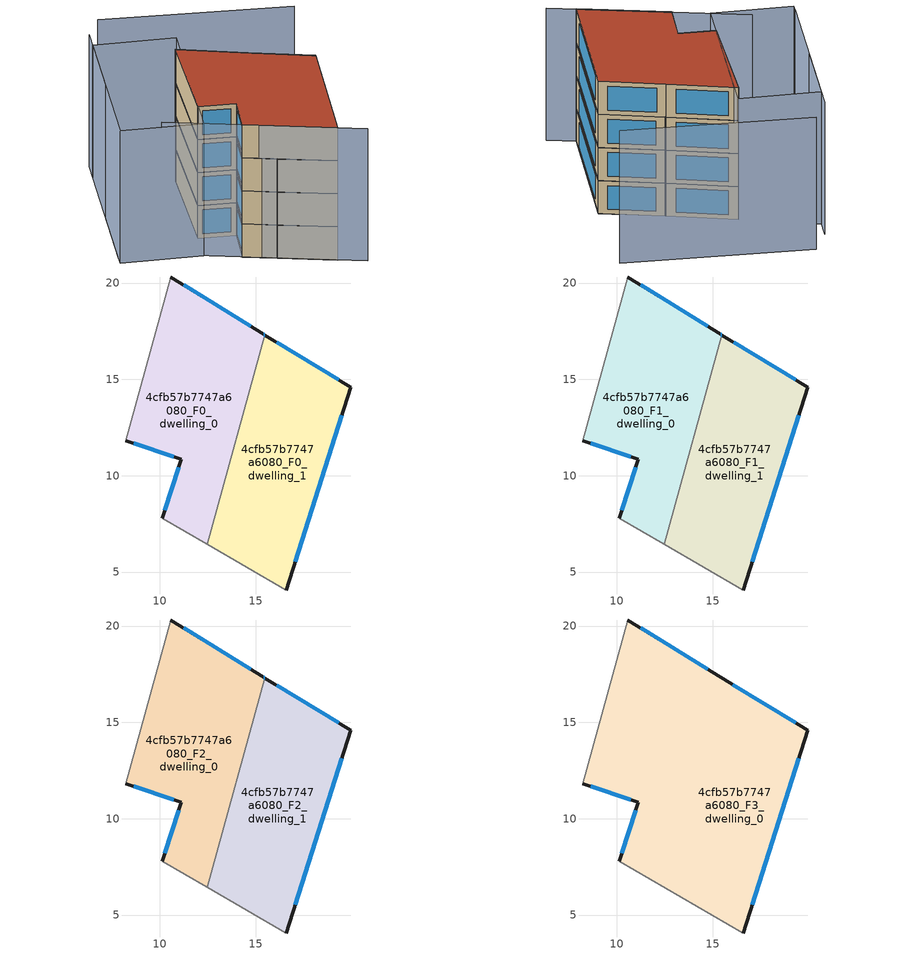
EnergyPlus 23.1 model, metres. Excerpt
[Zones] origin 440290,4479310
4cfb57b7747a6080_F0_dwelling_0
 floor ground (EU_floor_Construction): 12.48,6.44 15.46,17.3 15.4,17.33 10.58,20.31 8.25,11.82 11.13,10.86 10.14,7.79 z0
 wall outside (EU_wall_Construction): 10.14,7.79 11.13,10.86 8.25,11.82 / 10.58,20.31 15.4,17.33 15.46,17.3 z0:3
 wall adiabatic (EU_wall_Construction): 12.48,6.44 10.14,7.79 / 8.25,11.82 10.58,20.31 z0:3
 wall to 4cfb57b7747a6080_F0_dwelling_1 (EU_wall_Construction): 15.46,17.3 12.48,6.44 z0:3
 window (EU_Window_Construction): 15.41,17.33 15.45,17.3 / 10.28,8.22 10.99,10.44 / 10.73,10.99 8.65,11.69 / 11.25,19.9 14.73,17.75 z0.42:2.58
4cfb57b7747a6080_F0_dwelling_1
 floor ground (EU_floor_Construction): 16.57,4.07 19.92,14.6 15.46,17.3 12.48,6.44 z0
 wall outside (EU_wall_Construction): 15.46,17.3 19.92,14.6 16.57,4.07 z0:3
 wall adiabatic (EU_wall_Construction): 16.57,4.07 12.48,6.44 z0:3
 window (EU_Window_Construction): 16.08,16.93 19.3,14.97 / 19.45,13.14 17.03,5.53 z0.42:2.58
4cfb57b7747a6080_F1_dwelling_0
 floor to 4cfb57b7747a6080_F0_dwelling_0 (EU_floor_Construction): 12.48,6.44 15.46,17.3 15.4,17.33 10.58,20.31 8.25,11.82 11.13,10.86 10.14,7.79 z3
 wall outside (EU_wall_Construction): 10.14,7.79 11.13,10.86 8.25,11.82 / 10.58,20.31 15.4,17.33 15.46,17.3 z3:6
 wall adiabatic (EU_wall_Construction): 12.48,6.44 10.14,7.79 / 8.25,11.82 10.58,20.31 z3:6
 wall to 4cfb57b7747a6080_F1_dwelling_1 (EU_wall_Construction): 15.46,17.3 12.48,6.44 z3:6
 window (EU_Window_Construction): 15.41,17.33 15.45,17.3 / 10.28,8.22 10.99,10.44 / 10.73,10.99 8.65,11.69 / 11.25,19.9 14.73,17.75 z3.42:5.58
4cfb57b7747a6080_F1_dwelling_1
 floor to 4cfb57b7747a6080_F0_dwelling_1 (EU_floor_Construction): 16.57,4.07 19.92,14.6 15.46,17.3 12.48,6.44 z3
 wall outside (EU_wall_Construction): 15.46,17.3 19.92,14.6 16.57,4.07 z3:6
 wall adiabatic (EU_wall_Construction): 16.57,4.07 12.48,6.44 z3:6
 window (EU_Window_Construction): 16.08,16.93 19.3,14.97 / 19.45,13.14 17.03,5.53 z3.42:5.58
4cfb57b7747a6080_F2_dwelling_0
 floor to 4cfb57b7747a6080_F1_dwelling_0 (EU_floor_Construction): 12.48,6.44 15.46,17.3 15.4,17.33 10.58,20.31 8.25,11.82 11.13,10.86 10.14,7.79 z6
 wall outside (EU_wall_Construction): 10.14,7.79 11.13,10.86 8.25,11.82 / 10.58,20.31 15.4,17.33 15.46,17.3 z6:9
 wall adiabatic (EU_wall_Construction): 12.48,6.44 10.14,7.79 / 8.25,11.82 10.58,20.31 z6:9
 wall to 4cfb57b7747a6080_F2_dwelling_1 (EU_wall_Construction): 15.46,17.3 12.48,6.44 z6:9
 window (EU_Window_Construction): 15.41,17.33 15.45,17.3 / 10.28,8.22 10.99,10.44 / 10.73,10.99 8.65,11.69 / 11.25,19.9 14.73,17.75 z6.42:8.58
4cfb57b7747a6080_F2_dwelling_1
 floor to 4cfb57b7747a6080_F1_dwelling_1 (EU_floor_Construction): 16.57,4.07 19.92,14.6 15.46,17.3 12.48,6.44 z6
 wall outside (EU_wall_Construction): 15.46,17.3 19.92,14.6 16.57,4.07 z6:9
 wall adiabatic (EU_wall_Construction): 16.57,4.07 12.48,6.44 z6:9
 window (EU_Window_Construction): 16.08,16.93 19.3,14.97 / 19.45,13.14 17.03,5.53 z6.42:8.58
4cfb57b7747a6080_F3_dwelling_0
 floor to 4cfb57b7747a6080_F2_dwelling_0 (EU_floor_Construction): 12.48,6.44 15.46,17.3 15.4,17.33 10.58,20.31 8.25,11.82 11.13,10.86 10.14,7.79 z9
 floor to 4cfb57b7747a6080_F2_dwelling_1 (EU_floor_Construction): 16.57,4.07 19.92,14.6 15.46,17.3 12.48,6.44 z9
 wall outside (EU_wall_Construction): 10.58,20.31 15.4,17.33 19.92,14.6 16.57,4.07 / 10.14,7.79 11.13,10.86 8.25,11.82 z9:12
 wall adiabatic (EU_wall_Construction): 16.57,4.07 10.14,7.79 / 8.25,11.82 10.58,20.31 z9:12
 window (EU_Window_Construction): 11.25,19.9 14.73,17.75 / 16.03,16.95 19.29,14.98 / 19.45,13.14 17.03,5.53 / 10.28,8.22 10.99,10.44 / 10.73,10.99 8.65,11.69 z9.42:11.58
 roof outside (EU_roof_Construction): 15.4,17.33 19.92,14.6 16.57,4.07 10.14,7.79 11.13,10.86 8.25,11.82 10.58,20.31 z12
shading: 4.7,10.95 18.59,2.9 / 5.56,25.28 1.4,11.83 / 21.77,22 7.15,26.99 / 1.22,11.24 5.09,23.77 / 5.09,23.77 11.41,21.81 / 11.41,21.81 7.54,9.29 / 7.54,9.29 1.22,11.24 z0:12
[Building]
EU S2 Campaign: North Axis=0; Terrain=City; Solar Distribution=FullExterior
[Site:Location]
Madrid: Latitude=40.5; Longitude=-3.5; Time Zone=1; Elevation=609
[SizingPeriod:WeatherFileDays]
AnnualSizingPeriod: Begin Month=1; Begin Day of Month=1; End Month=12; End Day of Month=31; Day of Week for Start Day=Monday; Use Weather File Daylight Saving Period=No; Use Weather File Rain and Snow Indicators=No
[MATERIAL]
EU_InternalMass_Material: Roughness=MediumRough; Thickness=0.1; Conductivity=1; Density=1800; Specific Heat=900; Thermal Absorptance=0.9; Solar Absorptance=0.7; Visible Absorptance=0.7
[MATERIAL:NOMASS] Roughness=MediumRough; Thermal Absorptance=0.9; Solar Absorptance=0.7; Visible Absorptance=0.7
Name | Thermal Resistance
EU_wall_NoMass | 1.60022
EU_roof_NoMass | 1.57597
EU_floor_NoMass | 0.470652
[WINDOWMATERIAL:SIMPLEGLAZINGSYSTEM]
EU_Window_SimpleGlazing: UFactor=3.28802; Solar Heat Gain Coefficient=0.85; Visible Transmittance=0.85
[CONSTRUCTION]
EU_wall_Construction: EU_wall_NoMass
EU_roof_Construction: EU_roof_NoMass
EU_floor_Construction: EU_floor_NoMass
EU_InternalMass_Construction: EU_InternalMass_Material
EU_Window_Construction: EU_Window_SimpleGlazing
[ZONE] Type=1; Multiplier=1; Ceiling Height=autocalculate; Floor Area=autocalculate; Part of Total Floor Area=Yes
Name | Volume
4cfb57b7747a6080_F0_dwelling_0 | 161.202
4cfb57b7747a6080_F1_dwelling_0; 4cfb57b7747a6080_F2_dwelling_0 | 161.203
4cfb57b7747a6080_F3_dwelling_0 | 322.408
4cfb57b7747a6080_F0_dwelling_1 | 161.208
4cfb57b7747a6080_F1_dwelling_1; 4cfb57b7747a6080_F2_dwelling_1 | 161.207
[INTERNALMASS] Construction=EU_InternalMass_Construction
Name | Zone or ZoneList | Surface Area
4cfb57b7747a6080_F0_dwelling_0_EU_InternalMass | 4cfb57b7747a6080_F0_dwelling_0 | 53.7343
4cfb57b7747a6080_F0_dwelling_1_EU_InternalMass | 4cfb57b7747a6080_F0_dwelling_1 | 53.7358
4cfb57b7747a6080_F1_dwelling_0_EU_InternalMass | 4cfb57b7747a6080_F1_dwelling_0 | 53.7343
4cfb57b7747a6080_F1_dwelling_1_EU_InternalMass | 4cfb57b7747a6080_F1_dwelling_1 | 53.7358
4cfb57b7747a6080_F2_dwelling_0_EU_InternalMass | 4cfb57b7747a6080_F2_dwelling_0 | 53.7343
4cfb57b7747a6080_F2_dwelling_1_EU_InternalMass | 4cfb57b7747a6080_F2_dwelling_1 | 53.7358
4cfb57b7747a6080_F3_dwelling_0_EU_InternalMass | 4cfb57b7747a6080_F3_dwelling_0 | 107.469
[OTHEREQUIPMENT] Fuel Type=Electricity; Design Level Calculation Method=Watts/Area; Power per Zone Floor Area=1; Fraction Latent=0; Fraction Radiant=0; Fraction Lost=0; Carbon Dioxide Generation Rate=0; EndUse Subcategory=EU_Step8_InternalGains
Name | Zone or ZoneList or Space or SpaceList | Schedule
EU_Step8_InternalGain_4cfb57b7747a6080_F0_dwelling_0_f000 | 4cfb57b7747a6080_F0_dwelling_0 | EU_Step8_GainSchedule_4cfb57b7747a6080_F0_dwelling_0_f000
EU_Step8_InternalGain_4cfb57b7747a6080_F0_dwelling_1_f000 | 4cfb57b7747a6080_F0_dwelling_1 | EU_Step8_GainSchedule_4cfb57b7747a6080_F0_dwelling_1_f000
EU_Step8_InternalGain_4cfb57b7747a6080_F1_dwelling_0_f000 | 4cfb57b7747a6080_F1_dwelling_0 | EU_Step8_GainSchedule_4cfb57b7747a6080_F1_dwelling_0_f000
EU_Step8_InternalGain_4cfb57b7747a6080_F1_dwelling_1_f000 | 4cfb57b7747a6080_F1_dwelling_1 | EU_Step8_GainSchedule_4cfb57b7747a6080_F1_dwelling_1_f000
EU_Step8_InternalGain_4cfb57b7747a6080_F2_dwelling_0_f000 | 4cfb57b7747a6080_F2_dwelling_0 | EU_Step8_GainSchedule_4cfb57b7747a6080_F2_dwelling_0_f000
EU_Step8_InternalGain_4cfb57b7747a6080_F2_dwelling_1_f000 | 4cfb57b7747a6080_F2_dwelling_1 | EU_Step8_GainSchedule_4cfb57b7747a6080_F2_dwelling_1_f000
EU_Step8_InternalGain_4cfb57b7747a6080_F3_dwelling_0_f000 | 4cfb57b7747a6080_F3_dwelling_0 | EU_Step8_GainSchedule_4cfb57b7747a6080_F3_dwelling_0_f000
[ZONEVENTILATION:DESIGNFLOWRATE] Schedule=EU_AlwaysOn; Design Flow Rate Calculation Method=AirChanges/Hour; Air Changes per Hour=0.480704; Ventilation Type=Natural; Fan Pressure Rise=0; Fan Total Efficiency=1; Constant Term Coefficient=1; Temperature Term Coefficient=0; Velocity Term Coefficient=0; Velocity Squared Term Coefficient=0; Minimum Indoor Temperature=-100; Maximum Indoor Temperature=100; Delta Temperature=-100; Minimum Outdoor Temperature=-100; Maximum Outdoor Temperature=100; Maximum Wind Speed=40
Name | Zone or ZoneList or Space or SpaceList
EU_ConstantAir_4cfb57b7747a6080_F0_dwelling_0 | 4cfb57b7747a6080_F0_dwelling_0
EU_ConstantAir_4cfb57b7747a6080_F0_dwelling_1 | 4cfb57b7747a6080_F0_dwelling_1
EU_ConstantAir_4cfb57b7747a6080_F1_dwelling_0 | 4cfb57b7747a6080_F1_dwelling_0
EU_ConstantAir_4cfb57b7747a6080_F1_dwelling_1 | 4cfb57b7747a6080_F1_dwelling_1
EU_ConstantAir_4cfb57b7747a6080_F2_dwelling_0 | 4cfb57b7747a6080_F2_dwelling_0
EU_ConstantAir_4cfb57b7747a6080_F2_dwelling_1 | 4cfb57b7747a6080_F2_dwelling_1
EU_ConstantAir_4cfb57b7747a6080_F3_dwelling_0 | 4cfb57b7747a6080_F3_dwelling_0
[HVACTEMPLATE:THERMOSTAT] Constant Heating Setpoint=20; Constant Cooling Setpoint=50
EU_HeatOnly_4cfb57b7747a6080_F0_dwelling_0; EU_HeatOnly_4cfb57b7747a6080_F0_dwelling_1; EU_HeatOnly_4cfb57b7747a6080_F1_dwelling_0; EU_HeatOnly_4cfb57b7747a6080_F1_dwelling_1; EU_HeatOnly_4cfb57b7747a6080_F2_dwelling_0; EU_HeatOnly_4cfb57b7747a6080_F2_dwelling_1; EU_HeatOnly_4cfb57b7747a6080_F3_dwelling_0
[HVACTEMPLATE:ZONE:IDEALLOADSAIRSYSTEM] System Availability Schedule=EU_AlwaysOn; Maximum Heating Supply Air Temperature=50; Minimum Cooling Supply Air Temperature=13; Maximum Heating Supply Air Humidity Ratio=0.0156; Minimum Cooling Supply Air Humidity Ratio=0.0077; Heating Limit=NoLimit; Cooling Limit=NoLimit; Heating Availability Schedule=EU_AlwaysOn; Cooling Availability Schedule=EU_CoolingOff; Dehumidification Control Type=ConstantSensibleHeatRatio; Cooling Sensible Heat Ratio=0.7; Dehumidification Setpoint=60; Humidification Control Type=None; Humidification Setpoint=30; Outdoor Air Method=None; Outdoor Air Flow Rate per Person=0.00944; Outdoor Air Flow Rate per Zone Floor Area=0; Outdoor Air Flow Rate per Zone=0; Demand Controlled Ventilation Type=None; Outdoor Air Economizer Type=NoEconomizer; Heat Recovery Type=None; Sensible Heat Recovery Effectiveness=0.7; Latent Heat Recovery Effectiveness=0.65
Name | Template Thermostat
4cfb57b7747a6080_F0_dwelling_0 | EU_HeatOnly_4cfb57b7747a6080_F0_dwelling_0
4cfb57b7747a6080_F0_dwelling_1 | EU_HeatOnly_4cfb57b7747a6080_F0_dwelling_1
4cfb57b7747a6080_F1_dwelling_0 | EU_HeatOnly_4cfb57b7747a6080_F1_dwelling_0
4cfb57b7747a6080_F1_dwelling_1 | EU_HeatOnly_4cfb57b7747a6080_F1_dwelling_1
4cfb57b7747a6080_F2_dwelling_0 | EU_HeatOnly_4cfb57b7747a6080_F2_dwelling_0
4cfb57b7747a6080_F2_dwelling_1 | EU_HeatOnly_4cfb57b7747a6080_F2_dwelling_1
4cfb57b7747a6080_F3_dwelling_0 | EU_HeatOnly_4cfb57b7747a6080_F3_dwelling_0
[SIZING:ZONE] Zone Cooling Design Supply Air Temperature Input Method=SupplyAirTemperature; Zone Cooling Design Supply Air Temperature=13; Zone Heating Design Supply Air Temperature Input Method=SupplyAirTemperature; Zone Heating Design Supply Air Temperature=50; Zone Cooling Design Supply Air Humidity Ratio=0.008; Zone Heating Design Supply Air Humidity Ratio=0.008; Cooling Design Air Flow Method=DesignDay; Cooling Design Air Flow Rate=0; Cooling Minimum Air Flow per Zone Floor Area=0.000762; Cooling Minimum Air Flow=0; Cooling Minimum Air Flow Fraction=0.2; Heating Design Air Flow Method=DesignDay; Heating Design Air Flow Rate=0; Heating Maximum Air Flow per Zone Floor Area=0.002032; Heating Maximum Air Flow=0.141576; Heating Maximum Air Flow Fraction=0.3; Account for Dedicated Outdoor Air System=No; Dedicated Outdoor Air System Control Strategy=NeutralSupplyAir; Dedicated Outdoor Air Low Setpoint Temperature for Design=autosize; Dedicated Outdoor Air High Setpoint Temperature for Design=autosize; Zone Load Sizing Method=Sensible Load Only No Latent Load; Zone Latent Cooling Design Supply Air Humidity Ratio Input Method=HumidityRatioDifference; Zone Cooling Design Supply Air Humidity Ratio Difference=0.005; Zone Latent Heating Design Supply Air Humidity Ratio Input Method=HumidityRatioDifference; Zone Humidification Design Supply Air Humidity Ratio Difference=0.005
4cfb57b7747a6080_F0_dwelling_0; 4cfb57b7747a6080_F0_dwelling_1; 4cfb57b7747a6080_F1_dwelling_0; 4cfb57b7747a6080_F1_dwelling_1; 4cfb57b7747a6080_F2_dwelling_0; 4cfb57b7747a6080_F2_dwelling_1; 4cfb57b7747a6080_F3_dwelling_0
[SCHEDULE:CONSTANT]
Name | Hourly Value
EU_AlwaysOn | 1
EU_CoolingOff | 0
[SCHEDULE:FILE] Column Number=1; Rows to Skip at Top=0; Number of Hours of Data=8760; Column Separator=Comma; Interpolate to Timestep=No; Minutes per Item=60; Adjust Schedule for Daylight Savings=Yes
Name | File
EU_Step8_GainSchedule_4cfb57b7747a6080_F0_dwelling_0_f000 | ../../schedules/4cfb57b7747a6080/4cfb57b7747a6080_F0_dwelling_0_f000_gain.csv
EU_Step8_GainSchedule_4cfb57b7747a6080_F0_dwelling_1_f000 | ../../schedules/4cfb57b7747a6080/4cfb57b7747a6080_F0_dwelling_1_f000_gain.csv
EU_Step8_GainSchedule_4cfb57b7747a6080_F1_dwelling_0_f000 | ../../schedules/4cfb57b7747a6080/4cfb57b7747a6080_F1_dwelling_0_f000_gain.csv
EU_Step8_GainSchedule_4cfb57b7747a6080_F1_dwelling_1_f000 | ../../schedules/4cfb57b7747a6080/4cfb57b7747a6080_F1_dwelling_1_f000_gain.csv
EU_Step8_GainSchedule_4cfb57b7747a6080_F2_dwelling_0_f000 | ../../schedules/4cfb57b7747a6080/4cfb57b7747a6080_F2_dwelling_0_f000_gain.csv
EU_Step8_GainSchedule_4cfb57b7747a6080_F2_dwelling_1_f000 | ../../schedules/4cfb57b7747a6080/4cfb57b7747a6080_F2_dwelling_1_f000_gain.csv
EU_Step8_GainSchedule_4cfb57b7747a6080_F3_dwelling_0_f000 | ../../schedules/4cfb57b7747a6080/4cfb57b7747a6080_F3_dwelling_0_f000_gain.csv
